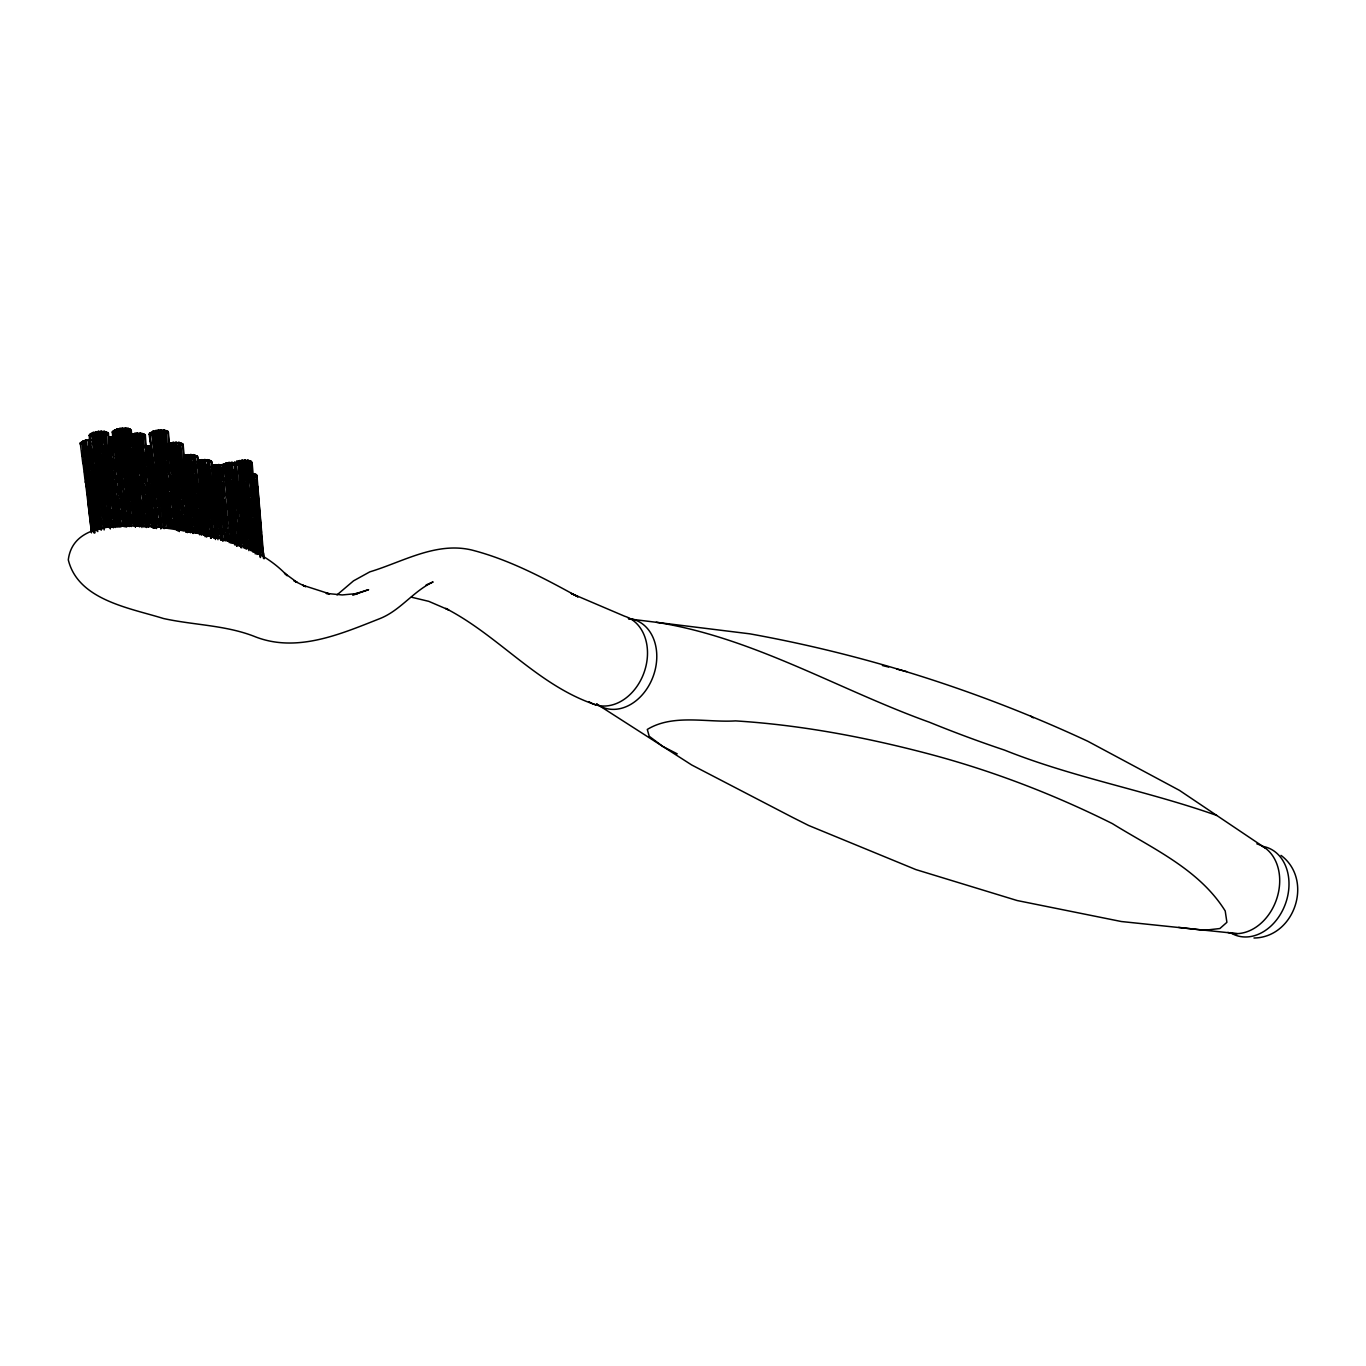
<?xml version="1.0" encoding="UTF-8"?>
<svg xmlns="http://www.w3.org/2000/svg" width="1366" height="1366" viewBox="0 0 1366 1366"><rect width="100%" height="100%" fill="white"/><g stroke="black" fill="none" stroke-linecap="round" stroke-linejoin="round"><path stroke-width="1.5" d="M124.955 526.183L113.395 430.717L114.505 430.751L117.886 455.971M114.505 430.751L116.076 431.041M133.885 524.049L124.938 428.036L126.065 428.087L135.678 525.637M126.065 428.087L124.46 428.429M89.661 436.454L90.856 435.942M182.634 443.626L181.012 443.933L182.634 443.626L184.12 463.825M195.782 456.005L197.37 455.92L196.175 456.364M211.269 461.162L209.715 461.025M225.253 465.96L223.631 466.267L225.253 465.96L226.602 484.93M238.384 463.945L236.83 463.791M107.931 432.578L106.309 432.885L107.931 432.578L109.553 453.973M167.916 431.332L166.293 431.622L167.916 431.332L169.521 452.727M250.268 465.652L250.012 461.52L251.156 461.315L256.518 521.59M251.583 461.452L249.961 461.742M193.391 533.184L185.093 455.032L186.169 455.083L195.014 532.842M185.11 455.937L186.169 455.083M186.698 455.8L184.547 455.424M207.137 536.326L199.026 460.052L200.119 460.103L208.759 535.984M200.119 460.103L198.497 460.444M220.865 539.45L212.976 465.072L214.069 465.123L222.692 541.004M213.455 469.784L212.994 465.977L214.069 465.123M212.447 465.465L214.086 466.028M215.145 466.352L212.994 465.977M151.37 481.395L147.904 446.392L148.996 446.443L154.836 497.292M148.996 446.443L147.374 446.784M179.697 530.469L170.357 442.738L171.45 442.806L181.319 530.128M171.45 442.806L169.828 443.147M234.815 544.488L226.141 462.818L227.234 462.886L236.659 546.161M227.234 462.886L225.612 463.228M86.621 440.757L88.192 440.62M105.882 527.6L95.654 431.69L96.747 431.741L107.504 527.242M96.747 431.741L95.125 432.083M110.697 436.761L109.075 437.103L110.697 436.761L120.806 526.439M118.705 429.453L120.328 429.112L118.705 429.453L122.752 464.611M166.071 528.283L155.639 430.427L156.731 430.495L167.694 527.942M156.339 437.205L155.656 431.332L156.731 430.495M156.783 432.339L157.841 431.502L155.656 431.332M155.109 430.836C157.602 430.905 156.766 431.963 157.875 432.407M248.902 550.635L239.306 460.564L240.399 460.615L250.524 550.293M240.399 460.615C237.018 462.186 243.831 460.888 240.45 462.476M238.777 460.957L242.038 462.34M133.168 437.82L134.397 437.325M92.325 531.374L81.806 441.679L82.865 441.747L87.936 480.593M82.865 441.747L81.209 442.089M190.83 455.544L192.486 455.254L192.828 459.061M219.243 471.304L218.731 465.584L219.977 465.157M126.031 446.682L124.426 429.061L125.672 428.634L131.597 487.389M126.082 428.77L124.426 429.061M144.711 492.119L139.793 433.09L140.869 433.193L149.901 526.849M140.869 433.193L139.212 433.483M161.751 434.849C160.966 423.358 165.525 438.81 164.108 442.396M245.06 461.059L246.717 460.786L247.434 468.606M129.668 429.761L130.59 430.136M156.697 527.378L148.313 445.692L149.355 445.794L158.371 527.088M149.355 445.794L147.682 446.084M129.787 526.234L119.645 428.361L120.669 428.463L131.46 525.944M120.669 428.463L118.996 428.753M102.416 528.762L91.437 433.193L92.444 433.295L99.838 491.606M162.4 527.515L151.421 431.929L152.411 432.049L161.41 503.952M235.942 462.391L234.406 462.459L235.396 462.579M193.904 472.158L193.135 454.639L194.126 454.776L201.536 534.499M194.126 454.776L192.435 455.015M213.591 537.88L207.069 459.659L208.076 459.796L215.469 539.519M208.076 459.796L206.368 460.035M226.397 531.545L220.319 465.055L221.309 465.191M184.29 513.923L178.4 442.345L179.407 442.499L187.825 531.903M179.407 442.499L177.7 442.721M240.075 534.021L234.184 462.425L235.191 462.579L243.199 547.937M235.191 462.579L233.484 462.801M110.304 509.757L103.714 431.297L104.704 431.434L113.771 527.003M104.704 431.434L103.013 431.673M164.723 449.977L163.681 430.034L164.671 430.188L173.96 527.703M164.671 430.188L162.981 430.41M248.39 480.115L247.366 460.154L248.356 460.308L257.235 553.93M248.356 460.308L246.665 460.53M143.823 435.054L145.359 435.088L143.976 435.447M256.928 475.266L255.22 475.453L256.928 475.266L263.792 557.721M171.792 443.335L173.311 443.335M227.576 463.433L229.283 463.194L227.576 463.433L231.588 500.093M97.771 531.562L88.568 439.51L89.507 439.647L99.257 529.393M89.507 439.647L87.817 439.886M98.608 432.271L97.088 432.288L99.223 451.856M111.039 437.308L112.746 437.069L111.039 437.308L112.968 454.912M138.325 473.268L134.585 433.227L135.541 433.381L140.032 473.046M136.19 453.734L134.056 434.166L135.541 433.381M133.834 433.603L136.173 435.071M126.099 527.293L115.12 429.744L116.025 429.897L123.094 486.313M116.025 429.897L114.317 430.119M207.683 460.496C203.636 460.888 210.654 459.317 207.991 464.303M177.29 443.369L179.014 443.199L178.212 443.557M234.798 463.279C230.752 463.552 237.923 462.306 235.14 467.36M104.106 432.356L102.587 432.305L103.44 442.089M124.477 429.727C127.96 427.575 121.95 439.732 125.655 443.421M135.866 526.132L127.533 428.275L128.455 428.446L137.573 525.944M128.455 428.446L126.731 428.617M141.279 434.029C137.334 433.585 144.984 434.781 141.774 439.886M89.149 435.481L90.856 435.276L89.149 435.481L101.152 530.247M149.116 434.234L150.841 434.012L149.116 434.234L154.802 473.729M155.741 433.739L153.402 433.483M196.158 457.012L197.882 456.893L204.439 535.472M210.962 461.691L211.832 461.913L210.979 462.271M224.895 466.711L225.783 466.933L224.929 467.292M105.865 433.5L108.46 433.551L107.009 433.859M166.72 432.424L168.445 432.288L171.501 471.15M181.439 444.735L183.164 444.599L190.591 531.562M238.077 464.457L238.948 464.679L238.094 465.038M251.873 462.647L250.627 462.323M195.509 532.774L187.21 454.929L188.064 454.571L197.216 532.603M188.935 454.758L187.21 454.929M209.237 535.899L201.161 459.949L202.014 459.591L211.167 537.623M202.885 459.779L201.161 459.949M223.187 540.919L215.111 464.969L215.948 464.611L224.912 540.748M216.818 464.799L215.111 464.969M181.798 530.059L172.492 442.635L173.345 442.277L183.522 529.871M174.216 442.464L172.492 442.635M237.155 546.093L228.276 462.715L229.129 462.357L238.862 545.905M230 462.545L228.276 462.715M107.965 527.174L97.789 431.588L98.642 431.229L109.69 527.003M99.513 431.417L97.789 431.588M121.301 526.371L111.739 436.608L113.463 436.437M168.155 527.857L157.773 430.324L158.61 429.966L169.879 527.686M159.481 430.153L157.773 430.324M251.002 550.208L241.441 460.462L242.294 460.103L252.932 551.984M243.165 460.274L241.441 460.462M337.026 594.893L353.538 580.84L369.81 571.859C402.731 561.938 435.72 541.687 471.424 549.935C509.262 559.565 544.061 578.194 578.074 596.891L571.261 593.459L624.655 616.237A46.615 35.96 -70.2 0 1 642.874 675.607A46.615 35.96 -70.2 0 1 588.814 701.646M211.32 466.284L211.252 466.848M93.861 532.518L82.865 441.098L83.77 440.74L95.347 530.418M84.59 440.928L85.477 441.474M118.603 449.602L116.127 430.119L117.015 429.761M131.529 435.242L132.963 435.293L132.075 435.669M153.59 435.908L153.094 432.015L154.58 431.656L157.039 449.38M154.802 431.844L153.094 432.015M142.986 453.324L141.347 433.773L142.235 433.432L151.643 527.225M143.054 433.654L141.347 433.773M253.393 479.808L252.915 473.934L254.4 473.643L262.05 555.74M254.622 473.831L252.915 473.934M112.2 431.998L113.907 431.844L112.2 431.998L115.051 452.283M189.396 455.527L188.184 455.595M216.477 471.185L215.879 465.465L217.399 465.174L222.709 514.811M217.587 465.345L215.879 465.465M157.858 519.524L150.704 445.453M153.897 483.564L150.397 445.675M125.621 468.06L121.728 428.343L122.667 428.002L133.629 525.773M123.606 448.526L121.574 428.941L123.435 428.224M121.728 428.343C122.752 429.709 122.564 431.093 121.574 428.941M159.156 436.693L158.541 430.819L160.061 430.529L164.091 467.889M160.249 430.717L158.541 430.819M243.626 461.042L242.414 461.127M197.387 461.11L198.685 468.487M104.14 529.94L92.649 432.646L93.622 432.305L105.404 525.961M94.356 432.527L92.649 432.646M164.125 528.676L152.633 431.383L153.607 431.041L165.388 524.715M154.324 431.28L152.633 431.383M82.797 463.279L80.252 442.943L81.806 442.652M131.699 436.3L133.014 436.437L132.007 436.779M198.685 506.649L194.399 455.39L195.372 455.066L203.107 534.96M211.115 494.612L208.349 460.41L209.322 460.086L216.87 538.084M210.057 460.359L208.349 460.41M223.495 480.644C221.548 478.663 223.7 462.152 223.034 465.686M181.149 461.418L179.68 443.096L180.654 442.789L189.396 532.364M181.388 443.045L179.68 443.096M238.487 499.802L235.464 463.176L236.438 462.869L244.77 548.398M234.423 464.099L232.715 464.15L234.269 463.911M237.172 463.125L235.618 462.801M110.031 490.582L104.977 432.049L105.95 431.741L115.342 527.464M106.685 431.998L104.977 432.049M126.628 429.385C130.675 428.753 123.333 429.914 126.953 433.295M168.599 473.746L164.962 430.785L165.935 430.478L175.514 528.164M166.669 430.734L165.696 431.058M253.342 515.563L248.629 460.905L249.602 460.598L258.806 554.391M250.337 460.871L249.363 461.179M255.493 476.085L256.808 476.307L255.801 476.614M144.796 511.977L136.6 433.278L137.607 432.988L148.245 527.156M138.29 433.244L136.6 433.278M145.513 446.34L146.794 446.511L145.223 446.75M146.896 447.399L148.16 447.57M170.016 451.975L169.025 443.83L170.067 443.523M198.633 468.743L197.694 461.145L199.351 461.093M226.073 464.081L225.202 463.706M94.322 432.783L95.979 432.732L94.322 432.783L96.457 450.353M127.772 526.576L116.844 429.009L118.125 429.18L120.601 449.585M118.125 429.18L116.452 429.231M118.227 430.068L119.491 430.239M132.946 434.627L131.29 434.661L132.946 434.627L137.403 471.697M99.564 513.616L89.558 434.422L91.198 434.388M159.088 508.494L149.543 433.176L151.114 432.92M130.419 452.522L128.916 428.89L130.197 429.095L132.246 450.951M130.197 429.095L128.524 429.078M197.711 532.569L189.976 454.707L191.052 454.434L199.538 534.482M191.616 454.724L189.976 454.707M211.645 537.606L203.927 459.727L205.002 459.454L213.301 537.606M202.919 460.94L205.071 460.359L203.927 459.727M205.566 459.744L203.432 460.342L204.559 460.957M225.407 540.731L217.877 464.747L218.953 464.474L227.046 540.748M219.516 464.764L217.877 464.747M184 529.854L175.258 442.413L176.334 442.14L186.135 532.159M176.897 442.43L174.814 443.233M175.975 443.25L175.258 442.413M239.357 545.888L231.042 462.493L232.118 462.22L241.304 546.161M231.913 477.4L230.547 463.108L232.681 462.511M110.356 528.932L100.555 431.366L101.63 431.093L111.807 527.003M101.955 451.565L100.059 431.98L102.194 431.383M100.555 431.366L101.699 431.998L100.059 431.98M138.666 433.876L137.01 433.859L138.666 433.876L140.561 453.461M170.34 527.669L160.539 430.102L161.615 429.829L171.979 527.686M162.178 430.119L160.539 430.102M253.41 551.966L244.207 460.24L245.282 459.966L255.254 553.93M245.846 460.257L244.207 460.24M95.5 529.888L85.204 440.262L86.314 439.989L97.106 529.923M86.826 440.279L85.204 440.262M132.844 434.012L131.238 433.995L132.826 433.807L143.362 525.586M149.679 434.969L150.823 434.695M149.697 448.646L150.823 448.39M139.827 435.105L144.523 434.183L152.821 527.822M144.557 434.388L141.432 435.191M254.52 474.685L256.091 474.344L253.393 474.685M352.804 595.235L368.598 589.668L354.221 594.108L357.568 593.493L342.251 594.944L326.201 593.39L329.428 593.817L302.706 585.211L305.677 586.68L294.014 580.84L297.105 582.377L284.521 573.157L287.184 575.701C254.503 540.714 202.424 533.184 157.158 526.849C127.977 525.21 73.201 520.002 68.3 559.872C78.169 600.169 129.804 607.99 163.459 618.508C193.409 625.099 224.741 625.047 253.7 636.146C295.893 653.563 340.151 634.251 379.475 618.764C400.255 610.722 413.164 591.239 433.09 581.933L426.124 584.955M153.675 432.527L155.229 432.459L153.538 432.749M211.013 467.155L212.567 467.087L210.876 467.377M223.341 464.525L221.241 464.73L223.631 465.055M127.772 430.546L126.201 430.58M249.551 462.442L249.158 461.896M134.636 435.088L135.968 434.508L134.056 434.166M234.269 464.372L232.801 464.355L234.252 463.962M252.044 474.548L252.83 474.19L251.925 474.002M179.971 444.684L181.183 444.582M232.322 465.106L233.791 465.208M1253.971 938.015C1294.814 937.469 1313.836 879.909 1281.018 855.389M90.907 440.33L89.49 440.228L91.01 439.937M81.567 443.079L80.252 442.943M130.504 431.093L130.658 430.495M193.374 455.663L194.57 455.629M108.665 437.598L109.929 437.752L110.646 443.609M161.82 431.929L161 432.424M90.788 434.61L89.558 434.422M150.755 433.364L149.543 433.176M143.925 435.925L145.24 436.13L144.233 436.437M114.027 431.178L112.917 431.144M106.958 434.883L107.47 434.286M110.731 437.718L111.807 437.769M226.158 464.935L227.149 465.055M81.516 443.54L80.15 443.984L81.089 444.121M112.61 436.796L111.739 436.608M150.721 447.689L150.26 446.272M411.371 597.181L428.77 601.347L448.663 609.902L445.675 608.399C498.846 635.685 537.828 685.595 595.678 704.805M1237.289 933.627L1121.315 921.521L1017.158 900.535L915.886 869.596L808.552 825.44L792.673 817.449L691.725 764.994L596.549 703.917A46.615 35.96 -70.2 0 0 653.068 676.665A46.615 35.96 -70.2 0 0 628.377 618.491M1178.67 927.377L1204.266 930.297L1219.872 928.538L1226.907 922.323L1225.217 910.985C1199.314 869.339 1152.597 848.576 1112.368 823.613C1053.596 794.261 992.194 770.68 928.658 753.878C865.481 737.196 800.8 724.97 735.506 720.889C706.82 722.734 673.079 713.667 647.296 729.444L649.209 736.257L662.851 746.468L677.229 753.861M628.77 618.9L749.866 633.841C866.488 654.86 980.378 691.213 1087.763 741.243L1179.456 790.368L1265.275 848.064M656.278 622.264C752.871 637.324 838.331 689.54 929.443 722.238A2125.786 1086.516 61.8 0 0 1004.488 750.088C1073.42 777.715 1147.15 790.743 1216.799 815.468M882.436 665.515L888.634 667.052M896.796 669.084L906.597 671.594M95.244 433.705L90.754 433.603M127.892 430.324L124.528 430.871L126.218 430.614M1030.63 716.091L1033.294 717.816M82.865 441.098L85.751 441.252L86.741 449.038M223.307 463.962L224.844 463.672L225.868 471.799M231.674 463.74L230.547 463.108M231.042 462.493L232.186 463.125L230.103 463.928M149.901 437.12L152.275 454.451M149.031 456.398L149.577 460.444M133.014 436.437L134.602 448.048M135.132 451.924L136.173 459.659M133.185 450.029L133.731 453.939M89.934 438.384L90.719 444.155M91.249 448.014L92.29 455.715M213.847 476.546L214.855 484.11M184.922 458.942L186.971 474.07M153.829 438.52L154.358 442.413M118.193 434.781L118.722 438.674M84.794 447.946L85.307 451.822M81.755 450.678L82.541 456.449M83.053 460.291L84.077 467.992M225.936 476.802L226.483 480.849M114.983 445.179L115.495 449.021M239.665 468.418L240.433 474.241M156.509 442.174L157.517 449.96M154.307 438.588L155.075 444.411M152.258 480.644L152.787 484.691M136.685 463.535L137.71 471.287M134.756 461.657L135.268 465.567M132.844 450.951L133.356 454.827M114.846 451.343L117.596 471.577M92.922 439.63L93.434 443.523M94.203 449.346L94.715 453.239M92.547 457.644L94.817 474.992M82.899 462.306L85.341 482.591M215.35 487.901L216.34 495.465M212.14 466.472L212.635 470.263M213.369 475.949L214.36 483.53M202.39 490.428L203.124 496.114M188.201 483.53L188.935 489.199M184.495 458.327L187.176 479.176M123.367 462.032L124.135 467.855M118.381 459.847L119.645 469.545M93.844 453.768L94.339 457.661M84.555 471.611L85.341 477.622M229.71 495.226L230.495 501.305M209.408 461.264L207.82 461.401M173.67 473.114L174.455 479.193M147.289 453.375L147.818 457.439M116.264 454.793L116.759 458.635M117.51 464.423L118.244 470.194M242.687 491.743L243.677 499.512M239.221 467.804L240.211 475.607M211.679 465.926L212.157 469.716M212.874 475.402L219.96 534.106M199.402 474.19L199.897 477.98M184.017 457.781L193.118 533.508M157.773 451.907L159.019 461.623M159.515 465.516L159.993 469.392M157.329 461.913L157.824 465.789M154.085 439.801L157.722 469.016M154.341 472.875L160.898 527.054M132.963 435.293L136.156 460.615M138.461 477.093L139.434 484.845M140.169 490.667L140.664 494.526M133.219 451.053L133.714 454.946M134.09 460.666L134.841 466.489M132.604 450.251L133.083 454.144M118.586 435.805L122.001 463.074M124.067 482.266L124.562 486.125M117.408 470.672L120.02 490.889M113.48 471.782L114.215 477.622M87.236 452.949L87.987 458.788M84.299 443.369L85.273 451.173M85.768 455.066L88.91 480.371M85.443 481.652L91.471 532.86M238.743 467.257L239.955 477.007M226.619 477.895L234.542 544.795M214.838 487.32L215.777 494.902M204.302 505.557L204.763 509.33M189.652 494.868L190.591 502.415M187.654 482.966L188.61 490.548M169.06 443.591L179.441 530.776M158.422 473.456L158.9 477.332M159.873 485.101L160.351 488.977M154.068 494.799L154.58 498.846M148.86 465.55L149.355 469.614M149.867 473.678L150.875 481.788M125.109 475.607L125.587 479.5M119.884 471.492L122.052 488.943M109.024 443.404L110.731 457.064M95.057 476.922L97.242 494.287M86.058 483.171L86.809 489.182M87.27 492.819L88.022 498.829M240.945 481.447L243.114 498.966M227.473 472.004L228.224 478.117M231.247 507.367L231.998 513.445M225.066 465.96L225.8 472.055M226.551 478.151L227.541 486.279M200.29 468.692L200.768 472.499M199.094 472.534L206.847 536.633M198.89 483.769L199.368 487.56M185.178 480.644L185.878 486.33M171.433 449.892L172.184 456.005M175.463 487.286L175.958 491.333M170.528 456.039L171.262 462.135M157.517 453.273L158.473 461.059M158.951 464.952L159.685 470.792M149.56 455.493L150.294 461.588M146.794 446.511L153.453 502.227M145.616 450.626L146.128 454.69M135.046 439.374L135.763 445.128M136.463 450.882L136.942 454.724M136.634 464.508L137.59 472.295M133.868 443.557L134.585 449.312M134.431 460.786L135.166 466.626M134.056 461.93L135.012 469.716M119.081 453.495L119.798 459.335M120.515 465.174L121.011 469.067M118.979 475.966L119.457 479.825M120.413 487.542L120.891 491.401M88.705 464.628L89.439 470.467M88.175 482.54L89.132 490.292M89.61 494.185L91.949 513.582M244.394 505.352L245.112 511.174M240.433 480.9L248.407 549.012M243.899 515.341L244.377 519.234M239.921 490.753L240.382 494.646M216.494 500.588L217.194 506.257M217.877 511.926L218.56 517.612M189.071 494.321L189.994 501.885M189.72 512.011L190.864 521.436M160.966 477.161L161.905 484.93M159.037 475.505L159.515 479.398M159.993 483.274L160.454 487.167M149.389 483.718L149.884 487.764M150.636 493.843L154.682 528.232M133.185 450.285L133.663 454.178M135.832 474.275L136.293 478.151M137.249 485.937L137.727 489.813M120.84 437.82L121.54 443.677M111.363 449.465L111.824 453.375M114.932 483.444L115.888 491.214M108.973 443.66L118.927 527.105M110.202 466.899L110.68 470.809M96.218 434.695L96.935 440.552M97.652 446.409L98.352 452.266M101.46 482.3L102.177 488.14M100.76 487.935L101.238 491.811M100.008 484.537L100.725 490.36M243.814 504.805L244.514 510.645M245.214 516.485L245.675 520.378M245.897 534.618L246.358 538.494M228.959 484.213L229.454 488.277M230.427 496.404L230.905 500.468M228.02 490.343L228.754 496.439M214.24 500.161L214.923 505.83M215.367 509.62L218.68 537.982M216.374 517.714L216.818 521.488M217.962 530.93L218.406 534.704M201.707 480.098L202.151 483.888M206.59 524.442L207.051 528.215M206.317 524.92L206.761 528.693M200.495 483.923L201.417 491.521M200.529 497.036L201.195 502.705M201.878 508.391L205.156 536.736M202.885 516.468L203.329 520.258M190.062 512.148L191.189 521.573M186.357 490.121L191.206 531.716M189.157 513.343L189.84 519.012M172.936 462.101L173.414 466.165M174.387 474.292L174.882 478.356M171.996 468.231L172.731 474.326M160.368 476.632L161.308 484.401M158.2 472.909L159.122 480.678M159.6 484.571L160.283 490.411M161.29 496.729L161.991 502.551M157.141 491.299L161.461 528.13M151.045 467.684L151.78 473.78M152.258 477.844L152.992 483.94M155.57 506.923L156.048 510.952M151.609 487.867L152.104 491.914M152.838 497.992L153.333 502.056M147.374 464.867L154.665 527.72M149.406 483.974L149.901 488.021M150.636 494.099L151.131 498.163M138.103 464.32L138.786 470.092M141.586 502.278L142.286 508.101M138.29 478.134L138.99 483.974M139.691 489.813L140.169 493.707M136.446 464.662L136.907 468.504M136.122 474.412L136.583 478.305M137.522 486.091L137.983 489.967M135.49 473.609L141.603 526.081M134.944 483.496L135.405 487.389M126.799 489.199L127.26 493.075M125.911 494.936L126.372 498.812M122.957 470.86L123.64 476.683M124.118 480.576L124.818 486.416M121.933 476.854L122.633 482.693M122.752 494.765L123.452 500.588M123.913 504.464L124.818 512.233M119.849 490.035L122.359 510.218M89.849 488.157L90.771 495.926M88.466 502.466L89.405 510.184M90.088 515.989L90.788 521.778M87.885 501.015L91.556 532.023M245.299 526.986L245.76 530.879M246.221 534.755L246.665 538.648M241.321 502.449L242.243 510.218M242.704 514.111L246.717 549.098M245.095 534.072L245.778 539.894M232.493 531.92L232.971 535.967M227.678 500.332L228.634 508.442M229.112 512.489L232.613 542.865M231.366 531.237L232.1 537.316M204.2 500.946L205.088 508.528M202.083 497.207L202.766 502.876M203.432 508.562L203.876 512.352M176.47 509.825L176.948 513.855M175.582 511.157L176.077 515.204M171.894 480.251L172.611 486.33M169.435 450.814L177.734 530.879M164.227 504.361L164.688 508.237M161.632 496.865L162.315 502.688M162.776 506.581L163.22 510.457M131.939 439.852L141.962 527.498M134.585 461.981L135.507 469.784M138.427 495.636L139.127 501.459M140.032 509.228L140.493 513.121M122.257 449.534L122.957 455.39M123.657 461.247L124.34 467.087M120.498 448.697L125.074 487.679M113.002 463.125L113.463 467.035M117.732 506.752L118.893 516.45M117.459 507.23L118.381 514.999M110.646 457.32L111.346 463.176M111.807 467.07L112.49 472.926M115.871 502.671L116.332 506.547M115.598 503.149L116.059 507.025M111.619 478.595L112.541 486.381M113.002 490.274L117.22 527.191M114.01 498.573L114.471 502.466M115.393 510.218L116.076 516.058M99.291 460.052L99.752 463.962M103.748 504.156L104.192 508.032M96.696 452.3L97.618 460.103M98.318 465.943L99.018 471.799M101.425 496.182L102.33 503.952M100.521 497.429L102.791 516.843M242.431 469.443L243.097 475.3M240.962 461.11L242.994 478.715M240.57 467.838L241.031 471.731M240.023 467.326L240.928 475.146M246.802 530.093L247.263 533.969M245.539 534.123L246.221 539.963M229.539 474.07L230.017 478.151M229.471 502.534L229.949 506.581M230.666 512.677L231.383 518.756M215.179 466.13L215.623 469.938M216.511 477.554L217.194 483.257M214.633 465.635L217.074 486.552M214.667 476L215.111 479.79M214.121 475.488L215.008 483.103M219.226 523.28L219.892 528.949M216.852 517.765L217.296 521.539M218.406 530.981L218.85 534.772M202.134 468.726L202.578 472.534M200.29 467.172L200.734 470.963M187.74 459.898L188.406 465.601M186.732 455.595L188.286 468.914M186.118 460.24L186.561 464.047M187.227 469.75L187.671 473.558M185.554 459.744L186.442 467.343M190.677 507.571L191.342 513.24M192.008 518.909L192.674 524.578M189.618 513.394L190.284 519.063M173.516 451.958L173.994 456.022M175.838 486.467L176.316 490.531M176.777 494.577L177.256 498.641M173.465 480.422L174.165 486.501M174.643 490.565L175.36 496.643M157.841 431.502L158.524 437.359M158.968 441.269L159.651 447.126M157.278 430.99L159.549 450.541M157.346 441.611L157.807 445.521M156.8 441.116L157.705 448.936M162.008 490.24L162.691 496.08M163.357 501.903L164.04 507.742M160.966 496.234L161.871 504.003M153.709 490.035L154.648 498.146M154.273 510.15L154.973 516.211M141.057 501.476L141.74 507.298M138.103 477.537L138.769 483.376M139.452 489.216L140.357 497.002M135.985 473.678L141.962 526.183M138.666 495.807L139.127 499.683M140.254 509.398L140.698 513.292M136.327 495.158L137.01 500.998M137.676 506.82L139.878 526.234M121.011 434.969L121.916 442.789M125.04 472.926L125.945 480.73M125.501 492.255L126.389 500.024M126.85 503.917L127.738 511.687M123.333 488.26L125.604 507.674M124.682 500.178L125.126 504.071M112.046 439.732L112.49 443.643M115.751 486.518L116.212 490.411M111.551 449.841L111.995 453.751M109.297 439.067L119.183 526.781M113.19 478.766L114.095 486.552M114.539 490.445L115.222 496.285M98.318 436.659L98.779 440.569M99.684 448.39L100.128 452.3M97.823 446.784L98.284 450.695M100.674 471.765L101.135 475.658M101.818 481.498L102.723 489.284M99.701 477.639L100.367 483.479M88.466 442.362L92.512 477.519M87.287 446.614L88.431 456.398M93.178 501.595L93.639 505.488M94.766 515.204L95.21 519.097M91.249 499.819L92.154 507.589M92.598 511.482L93.503 519.251M244.002 483.12L244.446 487.03M245.334 494.834L245.795 498.744M243.438 482.625L244.343 490.428M244.787 494.321L245.897 504.088M243.489 493.228L243.933 497.122M241.594 481.003L242.499 488.823M242.943 492.716L243.831 500.537M230.495 496.797L230.956 500.878M234.201 528.864L235.123 536.958M232.066 524.834L232.766 530.913M217.843 488.96L218.492 494.646M217.501 490.343L218.594 499.854M215.999 487.406L216.443 491.197M215.657 488.789L216.528 496.387M203.141 491.88L203.585 495.67M205.976 516.109L206.403 519.883M204.951 521.812L205.6 527.481M204.456 529.684L204.9 533.457M189.293 473.217L189.737 477.007M190.83 486.518L191.257 490.309M188.73 472.704L189.823 482.215M190.267 486.006L191.138 493.604M188.764 483.052L189.208 486.859M187.108 473.063L187.774 478.749M188.201 482.557L189.089 490.155M191.547 527.088L192.196 532.74M190.523 524.664L191.377 532.211M174.472 474.685L174.95 478.749M178.178 506.752L179.1 514.845M176.06 502.722L176.743 508.801M160.556 454.946L161 458.856M160.215 456.398L161.103 464.201M158.712 453.341L159.156 457.251M160.044 465.055L160.488 468.948M158.149 452.829L159.037 460.649M159.481 464.542L160.59 474.309M163.135 512.25L163.578 516.126M164.022 520.002L164.466 523.878M155.348 504.225L156.048 510.303M153.351 501.356L156.441 528.557M142.986 513.906L143.652 519.729M122.581 448.663L124.818 468.179M128.489 519.012L128.933 522.888M125.262 516.109L126.15 523.861M122.189 509.381L124.204 526.832M114.744 463.176L115.188 467.087M112.9 461.571L113.344 465.465M99.394 460.444L99.838 464.355M99.496 511.943L101.494 529.393M88.875 460.291L89.763 468.111M90.207 472.004L91.112 479.825M92.649 519.404L93.315 525.227M93.742 529.103L94.186 532.996M91.232 525.654L91.898 531.459M246.665 506.53L247.109 510.44M246.324 507.981L247.212 515.785M244.821 504.925L245.265 508.835M246.136 516.621L246.58 520.514M244.258 504.43L245.146 512.216M245.59 516.126L246.665 525.859M248.151 541.739L248.8 547.561M219.021 503.644L219.67 509.33M217.536 500.69L217.962 504.481M218.816 512.079L219.243 515.87M216.972 500.195L217.826 507.776M218.27 511.567L220.592 532.399M220.78 536.496L221.207 540.27M220.165 536.001L220.592 539.775M204.661 505.147L205.088 508.955M191.564 497.395L192.64 506.871M190.062 494.441L190.506 498.231M189.72 495.841L190.591 503.422M190.95 524.732L191.803 532.279M175.855 486.877L176.316 490.94M178.861 527.532L179.322 531.579M177.887 521.949L178.809 530.025M176.999 523.28L177.7 529.342M161.769 470.058L162.434 475.914M163.1 481.754L163.749 487.594M161.376 476.751L161.803 480.644M161.034 478.202L161.905 485.989M164.688 513.565L165.354 519.387M162.537 509.825L164.091 527.242M151.831 485.459L152.753 493.57M153.214 497.634L154.119 505.744M155.912 524.305L156.356 528.352M141.005 502.842L141.671 508.681M142.627 515.084L143.071 518.96M141.381 520.873L142.013 524.937M125.04 470.126L126.133 479.876M126.577 483.769L127.448 491.555M126.85 488.516L127.294 492.409M128.165 500.178L128.609 504.071M123.196 468.521L124.067 476.324M124.511 480.217L129.446 526.542M128.387 517.509L129.258 525.261M126.27 513.496L127.362 523.195M117.339 500.144L117.766 504.037M115.769 486.928L116.212 490.821M116.11 504.071L116.554 507.947M116.742 521.863L117.169 525.756M103.611 497.07L104.055 500.963M101.272 491.265L101.716 495.158M102.382 500.98L103.048 506.82M104.123 519.473L104.567 523.349M103.235 520.736L104.106 528.488M92.734 479.466L93.827 489.216M94.271 493.109L94.698 497.019M91.539 483.718L92.632 493.468M96.081 526.849L96.525 530.742M93.93 523.127L95.022 532.842M247.861 521.624L248.51 527.464M249.158 533.303L249.807 539.126M247.092 529.752L247.963 537.538M235.567 541.004L236.028 545.051M233.449 536.992L234.132 543.053M220.524 516.911L221.172 522.597M222.009 530.162L222.436 533.952M205.942 516.519L206.368 520.309M206.249 533.15L206.659 536.923M193.067 510.662L193.904 518.226M191.018 507.213L191.855 514.777M192.486 520.463L192.913 524.254M179.783 520.924L180.466 526.986M177.665 516.911L178.126 520.958M178.792 527.02L179.253 531.067M166.259 505.625L166.686 509.518M164.398 493.433L165.269 501.22M162.349 489.899L163.203 497.685M163.647 501.578L164.501 509.347M155.519 503.388L156.185 509.467M156.646 513.514L157.312 519.592M154.563 509.808L155.468 517.919M142.337 514.504L142.969 520.326M127.875 495.448L128.95 505.181M129.702 513.787L130.129 517.68M125.809 491.897L126.679 499.683M118.603 512.233L119.03 516.126M119.525 519.592L119.969 523.468M117.442 515.733L118.074 521.556M103.577 497.497L104.004 501.39M105.797 516.502L106.668 524.271M103.918 514.589L104.345 518.482M94.92 498.966L98.147 528.13M93.298 499.307L93.947 505.147M94.374 509.04L95.449 518.773M250.439 544.966L251.071 550.788M248.39 541.414L249.022 547.254M230.171 471.355L230.837 477.468M231.52 483.581L232.408 491.726M232.852 495.79L233.74 503.934M221.019 536.172L221.429 539.963M202.783 466.13L203.619 473.746M204.046 477.554L204.883 485.169M205.498 490.872L206.334 498.47M200.665 462.562L205.651 508.186M194.535 523.895L195.372 531.459M174.165 449.226L174.831 455.339M175.514 461.469L176.18 467.565M176.846 473.678L177.512 479.79M172.014 445.384L175.582 477.98M166.123 509.006L166.55 512.899M167.403 520.668L167.83 524.561M165.149 515.187L165.559 519.063M155.912 521.966L156.578 528.044M136.6 438.981L137.454 446.802M135.746 433.944L137.898 453.512M138.103 454.075L138.956 461.879M139.383 465.789L140.237 473.609M134.893 439.203L136.6 454.861M136.395 454.297L137.249 460.718M137.471 464.064L138.529 472.448M129.377 509.074L130.231 516.843M130.658 520.719L131.29 526.559M127.55 507.469L128.182 513.309M128.814 519.131L129.446 524.954M115.734 464.457L116.161 468.367M113.395 458.822L115.307 476.41M99.001 434.012L99.65 439.886M100.503 447.707L100.93 451.617M101.784 459.437L102.638 467.257M99.445 453.802L101.784 475.3M95.671 520.702L96.73 530.418M234.167 507.998L235.054 516.126M235.72 522.205L236.591 530.332M237.257 536.411L237.906 542.49M232.032 504.156L232.903 512.284M233.569 518.38L234.235 524.476M234.662 528.522L235.55 536.65M235.976 540.697L236.42 544.744M206.949 504.156L207.769 511.755M208.383 517.424L208.998 523.11M209.818 530.674L210.637 538.238M206.266 513.872L206.881 519.558M207.291 523.349L208.315 532.808M178.178 485.886L179.048 494.014M179.492 498.078L180.585 508.22M181.029 512.267L181.9 520.378M182.344 524.424L182.993 530.503M176.026 482.044L176.914 490.172M177.341 494.236L178.229 502.364M178.673 506.41L179.766 516.553M180.192 520.617L181.063 528.71M141.074 480.012L141.501 483.923M140.869 479.449L141.501 486.689M142.354 493.109L142.986 498.949M143.823 505.352L144.25 510.628M145.291 518.978L145.701 522.854M139.81 472.482L144.25 512.011M145.086 519.78L145.718 525.62M144.045 511.447L145.718 527.003M139.161 478.305L139.793 484.145M140.425 490.001L140.852 493.911M138.751 477.178L140.647 493.348M141.483 501.134L142.32 507.537M142.952 513.377L143.584 519.2M138.12 472.704L144.011 527.225M142.747 514.197L143.584 521.966M117.015 476.188L117.647 482.027M118.279 487.884L118.91 493.741M119.542 499.58L120.396 507.367M120.806 511.26L121.642 519.046M115.939 482.266L116.998 492.016M117.425 495.909L119.525 515.392M119.952 519.268L120.789 527.037M103.065 471.15L103.918 478.954M104.55 484.81L105.182 490.667M105.814 496.507L106.65 504.293M107.487 512.079L108.119 517.902M108.546 521.795L109.16 527.617M102.211 479.193L103.27 488.943M103.679 492.836L104.533 500.622M104.943 504.515L105.575 510.372M106.207 516.194L107.248 525.91M252.061 538.955L252.881 546.724M251.583 550.72L249.739 533.218M224.69 533.764L225.288 539.433M197.404 529.393L197.797 533.167M195.082 523.827L196.089 533.286M168.599 510.764L169.623 520.48M170.033 524.373L170.443 528.266M166.669 508.937L167.301 514.76M167.916 520.6L168.735 528.369M160.795 528.932L158.883 510.696M159.634 522.034L160.437 527.515M159.498 522.632L159.924 526.695M158.012 518.926L158.866 527.02M150.584 457.251L151.028 461.452M151.933 469.836L152.377 474.019M153.282 482.403L153.726 486.603M136.839 438.384L137.744 446.836M138.427 453.17L138.871 457.405M139.776 465.857L140.237 470.092M142.713 493.348L143.174 497.565M135.132 438.606L135.815 444.957M136.498 451.292L137.403 459.744M137.846 463.979L138.751 472.431M139.195 476.666L140.1 485.118M140.561 489.352L141.005 493.57M141.91 502.039L142.593 508.374M132.092 515.324L132.929 523.093M123.521 439.63L123.964 443.865M126.457 467.121L126.901 471.338M130.521 505.164L130.965 509.398M131.956 515.921L132.331 522.085M131.921 525.893L125.774 467.462M130.18 513.479L130.59 517.373M121.916 440.006L122.377 444.223M123.008 526.2L115.529 456.005M114.283 444.257L115.12 452.095M97.84 520.292L98.659 528.061M250.627 525.312L251.446 533.099M248.8 507.776L246.358 484.332M249.193 511.669L250.012 519.473M251.583 545.41L251.993 549.303M248.51 521.539L249.329 529.325M247.075 507.879L247.895 515.682M239.938 535.779L241.201 547.937M239.648 538.409L240.501 546.52M237.804 536.377L238.435 542.456M223.29 520.497L224.297 529.974M221.19 516.826L221.992 524.39M222.573 530.076L222.982 533.867M219.806 503.525L220.592 511.123M195.611 512.352L194.621 502.876M196.004 516.143L196.789 523.724M194.211 499.068L191.65 474.361M193.887 512.455L194.689 520.036M191.906 493.485L191.12 485.886M192.316 497.292L193.306 506.786M184.171 515.699L185.844 531.903M183.864 518.329L184.495 524.407M182.446 520.344L181.61 512.233M183.078 526.422L183.488 530.469M170.374 523.076L170.767 526.969M164.296 469.836L166.754 493.246M167.164 497.139L168.189 506.871M168.325 519.165L168.718 523.058M162.588 469.955L163.203 475.795M163.818 481.652L164.62 489.455M165.03 493.348L166.054 503.098M156.544 488.362L157.175 494.458M157.807 500.554L158.456 506.632M154.682 489.062L155.519 497.19M156.014 503.9L156.646 509.979M154.734 491.692L155.229 498.402M156.066 506.513L156.492 510.577M146.247 511.362L147.869 526.917M137.471 439.937L137.864 443.779M144.557 511.413L146.418 527.532M129.582 489.421L130.402 497.207M131.016 503.047L131.426 506.94M128.967 483.564L123.299 428.822M129.275 490.616L129.89 496.456M130.709 504.242L131.119 508.135M127.858 476.956L128.472 482.813M127.67 487.577L128.08 491.47M128.694 497.309L129.514 505.113M126.031 471.97L126.697 480.371M127.516 488.174L127.926 492.067M128.746 499.854L129.36 505.71M125.945 475.112L126.543 480.969M127.362 488.772L127.772 492.665M123.503 526.166L118.33 475.522M121.779 515.119L122.189 519.012M109.878 514.009L110.697 521.778M108.034 512.045L108.648 517.868M109.246 523.707L109.656 527.583M100.623 521.522L101.238 527.361M99.752 529.342L91.351 447.399M97.635 518.346L94.971 493.024M93.742 481.31L94.561 489.113M260.479 557.294L253.325 483.154M254.964 546.656L255.357 550.532M253.308 546.946L251.737 531.391M243.933 460.837L245.948 480.422M244.446 482.488L245.248 490.309M245.658 494.202L246.273 500.076M243.028 468.777L243.831 476.614M218.423 490.223L219.209 497.839M217.057 476.905L217.638 482.608M210.364 530.64L211.149 538.204M189.703 455.305L191.462 472.465M189.754 472.568L190.54 480.183M188.388 459.232L189.157 466.848M171.689 520.412L172.082 524.305M169.042 511.004L170.63 526.542M166.908 505.557L167.301 509.45M159.754 442.567L160.556 450.404M161.171 456.261L161.786 462.135M160.642 523.076L161.068 527.122M155.485 478.185L155.895 482.249M160.232 521.675L160.659 525.722M150.738 453L151.575 461.162M152.053 467.872L152.685 473.985M153.316 480.098L153.743 484.162M150.584 453.597L151.421 461.759M145.035 498.368L145.838 506.154M145.786 520.566L146.179 524.442M135.524 526.303L131.785 489.335M132.673 514.948L133.475 522.717M125.16 449.004L125.979 456.825M126.577 462.698L127.192 468.555M123.145 429.436L124.408 443.728M125.006 449.602L125.826 457.422M126.423 463.296L127.038 469.153M123.452 449.124L124.05 454.98M124.665 460.854L125.484 468.658M122.035 435.413L122.701 443.848M123.299 449.721L123.913 455.578M124.716 463.398L125.126 467.309M120.379 501.476L120.976 507.332M107.487 490.633L108.085 496.473M108.682 502.329L109.485 510.116M107.18 493.194L107.573 497.087M106.633 498.402L107.231 504.259M90.31 448.065L90.702 451.992M91.522 459.813L93.332 477.4M260.325 555.86L258.054 532.518M253.956 538.631L255.152 550.293M242.038 542.541L241.031 532.416M238.401 526.251L239.238 534.362M240.126 540.714L240.74 546.793M236.352 522.171L237.172 530.281M229.232 542.644L222.009 464.816M226.585 533.44L227.354 541.004M223.717 519.251L224.092 523.041M223.034 528.71L223.426 532.484M210.654 517.407L209.698 507.93M211.047 521.197L211.815 528.779M209.203 519.285L209.596 523.076M198.907 523.639L199.282 527.43M199.846 534.738L193.169 462.869M196.397 514.897L196.789 518.67M186.049 520.446L185.059 510.303M186.459 524.493L187.279 532.586M182.412 504.139L183.249 512.25M184.342 520.634L184.751 524.681M180.363 500.058L181.183 508.169M172.253 527.942L165.935 461.947M159.412 510.918L159.822 514.965M159.993 522.29L160.403 526.337M148.57 513.753L149.543 523.468M146.708 512.267L147.101 516.16M133.748 511.499L134.141 515.375M134.927 523.161L135.319 527.037M132.417 515.563L133.219 523.349M111.466 510.201L112.251 517.97M112.644 521.863L113.241 527.686M110.509 511.704L112.08 527.259M110.339 516.211L110.936 522.051M263.416 558.284L256.125 474.565M258.242 539.297L259.779 554.818M257.098 554.459L253.683 519.456M252.232 519.404L252.608 523.298M253.393 531.084L253.974 536.923M242.465 542.404L241.475 532.279M235.755 499.836L236.557 507.964M236.967 512.028L237.582 518.124M234.508 503.883L233.706 495.738M234.918 507.947L235.737 516.075M230.803 543.105L224.007 465.379M228.737 539.399L227.815 529.94M220.746 505.949L221.121 509.74M214.223 528.71L215.162 538.153M213.796 528.847L214.752 538.306M208.383 494.629L209.322 504.122M208.247 499.034L208.622 502.842M207.103 498.419L206.181 488.908M207.683 504.105L208.435 511.704M200.461 525.586L201.4 535.028M195.065 501.612L195.44 505.42M187.688 532.433L185.315 508.135M180.568 485.852L179.561 475.675M180.978 489.916L181.798 498.044M179.663 482.386L180.073 486.45M179.134 487.867L179.749 493.963M174.575 509.176L176.573 530.23M171.877 508.801L172.645 516.57M173.038 520.446L173.806 528.215M171.86 520.753L172.253 524.612M168.94 493.177L169.333 497.07M171.672 520.941L172.048 524.817M170.101 519.473L170.682 525.295M167.677 497.361L168.65 507.11M150.619 521.949L148.023 494.731M142.491 473.012L143.071 478.868M143.669 484.708L146.657 511.601M141.227 476.888L138.905 453.444M141.62 480.798L142.61 490.548M143.054 493.314L143.635 499.153M144.403 506.94L144.796 510.833M145.564 519.234L145.957 523.127M138.939 526.473L135.166 487.594M135.729 510.935L134.79 501.22M136.122 514.828L136.993 524.817M133.731 509.33L134.312 515.17M135.097 522.939L135.473 526.815M130.129 489.643L130.914 497.429M131.495 503.269L131.87 507.179M117.835 476.119L118.415 481.976M118.996 487.833L119.593 493.689M114.59 510.423L116.127 525.961M111.892 510.047L112.678 517.816M113.054 521.71L113.634 527.532M112.097 520.446L112.217 524.544M105.916 475.026L106.702 482.83M105.797 479.534L106.189 483.444M103.884 471.099L104.67 478.92M105.25 484.759L105.848 490.616M103.765 475.624L104.157 479.517M263.501 552.991L264.065 558.814M258.481 536.667L260.394 557.55M253.769 536.684L247.792 472.516M247.126 484.964L247.895 492.785M246.443 494.714L247.024 500.588M245.982 547.595L238.948 464.679M244.565 536.701L245.76 548.842M234.354 485.579L235.157 493.724M234.252 490.257L234.645 494.338M232.305 481.481L233.313 491.675M232.203 486.159L232.596 490.24M230.871 534.106L232.135 543.395M226.227 528.01L226.602 531.784M223.648 518.841L224.775 530.196M219.055 488.84L219.619 494.543M218.184 538.358L211.832 461.913M216.938 529.086L217.962 539.707M213.472 529.41L214.308 537.897M206.898 479.415L207.82 488.926M205.805 485.101L203.602 462.237M204.934 481.908L205.31 485.715M204.029 534.687L197.37 455.92M197.404 508.494L197.968 514.179M190.369 532.791L185.503 480.166M178.161 461.418L179.168 471.594M177.119 467.514L174.95 445.077M177.717 473.626L178.331 479.739M176.914 529.359L173.209 490.565M172.44 520.309L172.833 524.185M163.835 458.754L164.62 466.574M151.933 512.831L153.453 528.352M146.538 492.614L147.101 498.453M147.852 506.24L148.433 512.079M140.749 455.407L141.705 465.191M145.377 498.641L146.145 506.427M137.846 507.537L139.759 526.952M132.212 495.926L132.792 501.766M129.941 490.274L130.504 496.114M131.256 503.9L131.631 507.793M131.904 516.45L132.485 522.273M116.4 455.971L116.793 459.881M117.356 465.738L118.142 473.558M116.673 464.406L117.049 468.299M115.034 511.225L116.554 526.747M109.946 494.629L110.714 502.415M103.987 455.476L103.218 447.655M104.55 461.349L105.523 471.116M107.863 490.923L108.426 496.763M108.99 502.603L109.758 510.389M103.099 452.18L103.475 456.09M104.448 465.874L104.823 469.784M102.535 457.422L103.492 467.189M102.416 461.947L102.791 465.857M250.712 503.798L251.276 509.655M245.607 469.306L246.17 475.18M239.665 518.226L240.655 528.369M238.93 528.557L239.528 534.635M232.971 471.287L233.757 479.449M232.852 475.983L233.244 480.064M231.025 473.934L231.417 478.015M219.789 479.329L220.148 483.137M212.345 513.701L213.25 523.178M210.449 512.011L210.996 517.68M211.542 523.366L212.089 529.052M205.617 466.079L206.522 475.607M203.654 468.572L204.012 472.38M191.172 461.657L191.718 467.377M189.345 459.744L189.703 463.552M183.881 498.146L184.478 504.225M182.959 506.445L183.539 512.523M176.982 449.175L177.768 457.337M176.88 453.853L177.273 457.934M174.848 449.755L175.429 455.885M167.42 477.571L167.984 483.427M162.503 445.06L162.878 448.97M165.013 470.058L165.388 473.968M166.328 483.718L166.703 487.628M160.659 443.079L161.051 446.989M148.365 511.806L145.957 486.501M143.942 485.203L144.711 493.006M141.722 479.654L142.286 485.511M137.59 439.732L138.717 451.48M128.797 475.983L129.565 483.786M101.699 431.998L102.638 441.781M101.767 438.469L102.143 442.396M99.735 434.542L100.316 440.415M101.067 448.253L101.443 452.163M261.538 542.883L262.084 548.688M259.762 536.838L256.364 497.89M260.308 542.678L261.043 550.447M253.939 533.986L254.315 537.88M249.415 490.121L249.978 495.995M247.212 484.554L247.946 492.375M240.126 518.09L241.099 528.215M226.568 516.69L227.456 526.166M223.478 499.563L224.024 505.249M224.758 512.848L225.117 516.638M222.368 505.557L222.743 509.347M212.806 513.565L213.694 523.024M199.043 510.44L200.102 521.795M196.141 495.209L196.67 500.895M195.031 501.202L195.56 506.906M196.653 515.187L197.011 518.978M184.922 504.088L182.703 479.722M170.391 493.228L171.313 502.961M164.825 450.234L165.371 456.09M168.906 504.344L169.264 508.237M163.715 456.381L164.637 466.165M149.594 498.846L149.97 502.722M139.315 454.246L140.066 462.067M140.425 465.977L141.159 473.797M143.157 493.963L143.532 497.856M144.267 505.642L144.625 509.535M135.951 493.536L136.685 501.271M133.492 487.594L134.414 497.326M126.218 448.629L127.123 458.413M127.499 462.323L128.045 468.179M110.219 492.528L111.329 504.208M110.048 499.068L110.407 502.961M258.686 540.082L252.112 462.425M256.449 514.965L258.328 540.97M244.651 538.375L241.287 500.246M238.35 504.003L239.101 512.13M239.972 524.868L240.348 528.915M236.438 502.159L237.001 508.254M237.582 514.35L237.957 518.414M221.907 482.437L222.778 491.948M221.121 492.238L221.48 496.046M212.601 519.951L212.959 523.724M194.723 480.012L195.423 487.611M192.538 474.6L192.879 478.39M188.867 518.295L186.476 492.067M182.378 481.891L183.317 492.05M180.466 480.047L181.029 486.142M181.422 490.206L182.173 498.334M172.765 489.745L174.66 510.833M151.848 513.684L146.845 454.554M145.069 477.024L145.616 482.864M145.599 482.608L143.157 455.271M144.079 484.998L144.813 492.802M136.037 488.123L138.017 508.374M129.821 470.587L130.18 474.497M130.914 482.3L131.46 488.14M128.643 476.632L129.189 482.471M114.676 512.096L109.451 452.078M108.119 475.129L107.214 465.379M108.665 480.986L109.382 488.789M106.394 475.317L107.129 483.12M252.42 473.37L252.966 479.244M251.942 512.574L252.3 516.468M250.388 511.106L250.746 514.999M250.063 510.679L250.951 520.429M245.778 468.897L246.495 476.734M231.315 534.891L225.783 466.933M229.317 517.099L230.956 535.779M215.367 512.079L217.006 530.759M211.115 500.434L211.815 508.015M209.049 496.831L209.579 502.517M169.128 479.586L170.016 489.335M168.257 482.454L168.974 490.24M164.466 446.323L166.515 469.528M167.062 484.879L167.42 488.772M162.452 442.686L162.998 448.56M137.898 438.588L138.615 446.409M132.502 478.134L132.844 482.027M130.077 470.399L130.436 474.292M131.324 484.042L131.682 487.935M260.274 529.342L260.616 533.201M255.749 507.418L256.279 513.274M238.674 501.834L239.579 511.994M220.558 467.189L221.394 476.717M219.909 478.92L220.25 482.727M191.172 459.352L191.855 466.967M148.177 483.359L148.706 489.165M146.452 477.212L145.616 467.462M147.135 484.998L147.835 492.785M143.823 463.347L144.352 469.204M141.586 457.661L141.944 461.571M141.944 480.337L142.303 484.23M139.93 466.028L140.271 469.887M133.424 468.128L135.422 487.73M132.98 481.754L130.76 456.415M128.233 453.017L128.933 460.837M126.167 449.294L126.867 457.098M127.397 462.972L127.926 468.828M105.985 451.702L106.872 461.469M108.443 481.566L109.143 489.352M104.619 455.783L103.765 446.016M105.148 461.64L106.036 471.407M261.435 532.518L257.559 486.006M254.896 497.395L253.734 483.718M242.089 510.133L238.418 463.723M242.431 514.162L242.96 520.207M237.069 489.762L237.974 499.939M238.521 508.647L238.879 512.711M234.815 483.837L235.72 494.014M225.066 499.632L226.073 511.004M224.69 508.118L225.031 511.909M222.982 508.186L223.495 513.872M211.457 498.402L212.464 509.774M209.596 483.342L210.603 494.748M207.547 479.722L208.383 489.216M197.302 503.764L197.643 507.554M195.765 502.364L196.106 506.154M195.44 501.937L195.765 505.727M185.947 486.006L184.017 461.913M180.927 465.618L181.832 475.795M182.566 486.535L182.907 490.599M179.031 463.757L179.749 471.902M171.467 475.966L172.509 487.594M150.038 494.304L146.896 457.473M136.207 488.977L132.724 449.226M128.319 477.588L128.831 483.41M113.224 491.811L108.46 433.551M253 476.153L253.342 480.064M247.997 487.269L248.339 491.179M227.866 500.076L229.403 518.824M215.452 513.804L212.567 478.015M211.252 504.805L211.576 508.596M200.068 491.845L200.973 502.432M164.483 459.096L164.825 463.006M142.286 445.76L142.952 453.58M139.895 438.11L141.244 453.768M137.556 439.032L137.898 442.891M138.717 452.522L139.059 456.381M129.924 448.885L130.265 452.778M131.273 464.491L131.614 468.384M128.728 454.793L129.241 460.632M126.867 437.376L127.55 445.196M104.482 434.098L105.319 443.882M105.882 456.398L106.207 460.308M104.516 460.359L105.353 470.109M255.784 509.979L256.108 513.872M235.652 473.473L236.352 481.635M236.933 494.629L237.274 498.692M233.603 469.562L234.457 479.756M234.884 490.616L235.225 494.68M181.319 463.467L182.361 475.658M179.697 451.343L180.568 461.537M180.636 468.436L181.319 476.563M177.46 445.401L178.502 457.644M179.612 476.632L179.971 480.695M144.472 453.819L145.12 461.623M142.662 470.211L142.986 474.104M140.783 466.711L141.261 472.551M131.768 448.629L133.868 470.297M237.308 494.441L237.65 498.505M223.631 482.54L224.741 495.841M223.392 492.955L223.7 496.746M221.685 493.006L222.316 500.605M208.315 468.111L209.1 477.639M209.288 486.023L209.92 493.621M206.283 464.491L207.069 474.002M128.336 457.832L128.66 461.759M126.031 450.336L126.509 456.176M126.987 462.015L127.636 469.802M249.449 467.206L249.756 471.116M247.912 465.738L248.236 469.648M246.683 471.646L247.007 475.556M209.971 489.66L210.279 493.45M166.089 440.996L166.567 446.853M164.552 439.528L164.876 443.438M163.339 445.436L163.647 449.346M145.53 452.436L145.838 456.295M134.517 469.58L131.238 429.744M127.431 439.152L128.062 446.972M104.414 438.827L104.892 444.684M102.399 434.969L103.031 442.772M254.964 480.337L255.886 492.033M235.567 478.356L235.891 482.42M233.21 470.263L234.03 480.439M226.5 483.035L227.951 501.885M179.629 456.227L179.953 460.308M177.597 452.214L177.922 456.278M142.935 434.32L144.011 447.963M140.288 440.962L140.647 445.333M223.529 477.263L223.819 481.071M222.009 475.846L222.299 479.654M208.349 474.634L208.656 478.441M206.198 468.982L206.642 474.685M256.808 476.307L257.269 482.113M145.359 435.088L146.743 455.527M127.106 442.26L127.414 446.204M124.835 434.764L125.433 442.55M178.758 455.202L179.066 459.283M211.303 460.94L212.652 479.91M1262.491 846.339A46.615 35.96 -70.2 0 1 1285.269 904.292A46.615 35.96 -70.2 0 1 1230.339 932.602M1256.857 843.846A46.615 35.96 -70.2 0 1 1276.783 898.64A46.615 35.96 -70.2 0 1 1227.88 932.415M226.773 464.013L228.361 463.894L226.773 464.013M137.607 434.456L139.195 434.388L137.607 434.456M200.631 460.427L202.168 460.41L200.631 460.427M237.035 461.913L238.487 461.964L237.035 461.913M236.642 461.298L238.008 461.401L236.642 461.298M233.637 463.074L234.85 463.262L233.637 463.074M217.279 465.772L218.509 465.977L217.279 465.772M159.942 431.127L161.171 431.349L159.942 431.127M179.561 443.694L180.739 443.967L179.561 443.694"/></g></svg>
